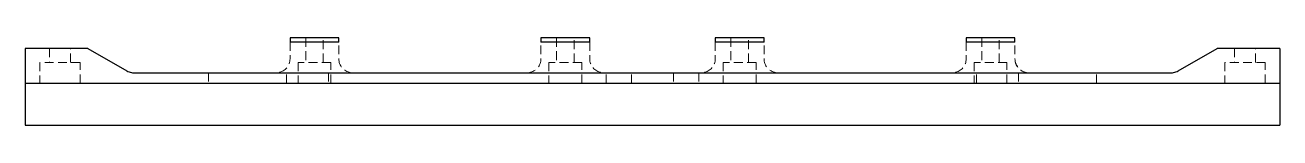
# Model space of a CAD drawing. Header units: millimetres. Extents: x -90 to 90, y -9 to 4.
import ezdxf

# ---------------------------------------------------------------- set-up
doc = ezdxf.new("R2010")
doc.units = ezdxf.units.MM
doc.linetypes.add('HIDDEN', pattern=[1.905, 1.27, -0.635])

msp = doc.modelspace()

# ---------------------------------------------------------------- linework, layer by layer
at = {"color": 7, "linetype": 'Continuous', "lineweight": 25}
for p, q in [((-52, 4), (-52, 3.42)), ((-45, 4), (-52, 4)), ((-45, 3.42), (-45, 4)), ((-16, 4), (-16, 3.42)), ((-9, 4), (-16, 4)), ((-9, 3.42), (-9, 4)), ((9, 4), (9, 3.42)), ((16, 4), (9, 4)), ((16, 3.42), (16, 4)), ((45, 4), (45, 3.42)), ((52, 4), (45, 4)), ((52, 3.42), (52, 4)), ((-81, 2.5), (-90, 2.5)), ((-90, 2.5), (-90, -8.5)), ((-45, 3.42), (-52, 3.42)), ((-9, 3.42), (-16, 3.42)), ((16, 3.42), (9, 3.42)), ((52, 3.42), (45, 3.42)), ((90, 2.5), (81, 2.5)), ((90, 2.5), (90, -8.5)), ((-90, -2.5), (90, -2.5)), ((-90, -8.5), (90, -8.5))]:
    msp.add_line(p, q, dxfattribs=at)
at = {"color": 7, "linetype": 'HIDDEN', "lineweight": 18}
for p, q in [((-49.75, 4), (-49.75, 0.5)), ((-47.25, 0.5), (-47.25, 4)), ((-13.75, 4), (-13.75, 0.5)), ((-11.25, 0.5), (-11.25, 4)), ((11.25, 4), (11.25, 0.5)), ((13.75, 0.5), (13.75, 4)), ((47.25, 4), (47.25, 0.5)), ((49.75, 0.5), (49.75, 4)), ((-86.5, 2.5), (-86.5, 0.5)), ((-83.5, 0.5), (-83.5, 2.5)), ((-52, 3.42), (-52, 3.42)), ((-45, 3.42), (-52, 3.42)), ((-45, 3.42), (-45, 3.42)), ((-16, 3.42), (-16, 3.42)), ((-9, 3.42), (-16, 3.42)), ((-9, 3.42), (-9, 3.42)), ((9, 3.42), (9, 3.42)), ((16, 3.42), (9, 3.42)), ((16, 3.42), (16, 3.42)), ((45, 3.42), (45, 3.42)), ((52, 3.42), (45, 3.42)), ((52, 3.42), (52, 3.42)), ((83.5, 2.5), (83.5, 0.5)), ((86.5, 0.5), (86.5, 2.5)), ((-82.1, 0.5), (-87.9, 0.5)), ((-87.9, 0.5), (-87.9, -2.5)), ((-82.1, -2.5), (-82.1, 0.5)), ((-46.15, 0.5), (-50.85, 0.5)), ((-50.85, 0.5), (-50.85, -2.5)), ((-46.15, -2.5), (-46.15, 0.5)), ((-10.15, 0.5), (-14.85, 0.5)), ((-14.85, 0.5), (-14.85, -2.5)), ((-10.15, -2.5), (-10.15, 0.5)), ((14.85, 0.5), (10.15, 0.5)), ((10.15, 0.5), (10.15, -2.5)), ((14.85, -2.5), (14.85, 0.5)), ((50.85, 0.5), (46.15, 0.5)), ((46.15, 0.5), (46.15, -2.5)), ((50.85, -2.5), (50.85, 0.5)), ((87.9, 0.5), (82.1, 0.5)), ((82.1, 0.5), (82.1, -2.5)), ((87.9, -2.5), (87.9, 0.5)), ((-63.67, -1), (-63.67, -2.5)), ((-52.5, -2.5), (-52.5, -1)), ((-46.5, -1), (-46.5, -2.5)), ((-6.63, -2.5), (-6.63, -1)), ((-3, -2.5), (-3, -1)), ((3, -1), (3, -2.5)), ((6.63, -1), (6.63, -2.5)), ((46.5, -2.5), (46.5, -1)), ((52.5, -1), (52.5, -2.5)), ((63.67, -2.5), (63.67, -1))]:
    msp.add_line(p, q, dxfattribs=at)
at = {"color": 7, "linetype": 'Continuous', "lineweight": 25, "flags": 128}
msp.add_lwpolyline([(-81, 2.5), (-75.4, -0.73), (-75.25, -0.81), (-75.09, -0.88), (-74.92, -0.93), (-74.75, -0.97), (-74.58, -0.99), (-74.4, -1), (-58.84, -1), (-49.5, -1), (-30.5, -1), (0, -1), (6.81, -1), (30.5, -1), (49.5, -1), (58.84, -1), (74.4, -1), (74.58, -0.99), (74.75, -0.97), (74.92, -0.93), (75.09, -0.88), (75.25, -0.81), (75.4, -0.73), (81, 2.5)], dxfattribs=at)
at = {"color": 7, "linetype": 'HIDDEN', "lineweight": 18, "flags": 128}
for points in [[(-52, 3.42), (-52, 1), (-52.01, 0.83), (-52.03, 0.65), (-52.07, 0.48), (-52.12, 0.32), (-52.19, 0.15), (-52.27, 0), (-52.36, -0.15), (-52.47, -0.29), (-52.59, -0.41), (-52.71, -0.53), (-52.85, -0.64), (-53, -0.73), (-53.15, -0.81), (-53.32, -0.88), (-53.48, -0.93), (-53.65, -0.97), (-53.83, -0.99), (-54, -1)], [(-43, -1), (-43.17, -0.99), (-43.35, -0.97), (-43.52, -0.93), (-43.68, -0.88), (-43.85, -0.81), (-44, -0.73), (-44.15, -0.64), (-44.29, -0.53), (-44.41, -0.41), (-44.53, -0.29), (-44.64, -0.15), (-44.73, 0), (-44.81, 0.15), (-44.88, 0.32), (-44.93, 0.48), (-44.97, 0.65), (-44.99, 0.83), (-45, 1), (-45, 3.42)], [(-18, -1), (-17.83, -0.99), (-17.65, -0.97), (-17.48, -0.93), (-17.32, -0.88), (-17.15, -0.81), (-17, -0.73), (-16.85, -0.64), (-16.71, -0.53), (-16.59, -0.41), (-16.47, -0.29), (-16.36, -0.15), (-16.27, 0), (-16.19, 0.15), (-16.12, 0.32), (-16.07, 0.48), (-16.03, 0.65), (-16.01, 0.83), (-16, 1), (-16, 3.42)], [(-9, 3.42), (-9, 1), (-8.99, 0.83), (-8.97, 0.65), (-8.93, 0.48), (-8.88, 0.32), (-8.81, 0.15), (-8.73, 0), (-8.64, -0.15), (-8.53, -0.29), (-8.41, -0.41), (-8.29, -0.53), (-8.15, -0.64), (-8, -0.73), (-7.85, -0.81), (-7.68, -0.88), (-7.52, -0.93), (-7.35, -0.97), (-7.17, -0.99), (-7, -1)], [(9, 3.42), (9, 1), (8.99, 0.83), (8.97, 0.65), (8.93, 0.48), (8.88, 0.32), (8.81, 0.15), (8.73, 0), (8.64, -0.15), (8.53, -0.29), (8.41, -0.41), (8.29, -0.53), (8.15, -0.64), (8, -0.73), (7.85, -0.81), (7.68, -0.88), (7.52, -0.93), (7.35, -0.97), (7.17, -0.99), (7, -1)], [(18, -1), (17.83, -0.99), (17.65, -0.97), (17.48, -0.93), (17.32, -0.88), (17.15, -0.81), (17, -0.73), (16.85, -0.64), (16.71, -0.53), (16.59, -0.41), (16.47, -0.29), (16.36, -0.15), (16.27, 0), (16.19, 0.15), (16.12, 0.32), (16.07, 0.48), (16.03, 0.65), (16.01, 0.83), (16, 1), (16, 3.42)], [(45, 3.42), (45, 1), (44.99, 0.83), (44.97, 0.65), (44.93, 0.48), (44.88, 0.32), (44.81, 0.15), (44.73, 0), (44.64, -0.15), (44.53, -0.29), (44.41, -0.41), (44.29, -0.53), (44.15, -0.64), (44, -0.73), (43.85, -0.81), (43.68, -0.88), (43.52, -0.93), (43.35, -0.97), (43.17, -0.99), (43, -1)], [(54, -1), (53.83, -0.99), (53.65, -0.97), (53.48, -0.93), (53.32, -0.88), (53.15, -0.81), (53, -0.73), (52.85, -0.64), (52.71, -0.53), (52.59, -0.41), (52.47, -0.29), (52.36, -0.15), (52.27, 0), (52.19, 0.15), (52.12, 0.32), (52.07, 0.48), (52.03, 0.65), (52.01, 0.83), (52, 1), (52, 3.42)], [(-52.5, -1), (-52.5, -1)], [(3, -1), (3, -1)], [(52.5, -1), (52.5, -1)], [(-52.5, -2.5), (-52.5, -2.5)], [(52.5, -2.5), (52.5, -2.5)]]:
    msp.add_lwpolyline(points, dxfattribs=at)
at = {"color": 7, "linetype": 'HIDDEN', "lineweight": 18}
msp.add_arc((54, 1), 2, 180.0001, 269.9999, dxfattribs=at)

doc.saveas('drawing.dxf')
